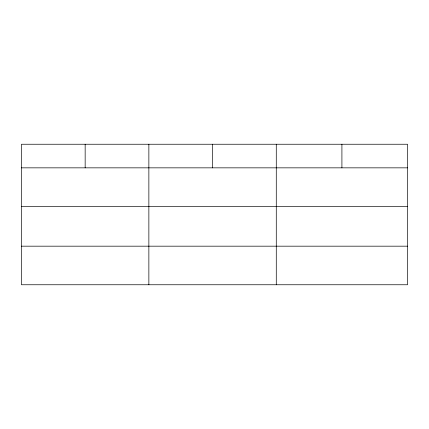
<?xml version="1.0" encoding="UTF-8"?>
<svg xmlns="http://www.w3.org/2000/svg" width="429" height="429" viewBox="0 0 429 429"><rect width="100%" height="100%" fill="white"/><g stroke="black" fill="none" stroke-linecap="round" stroke-linejoin="round"><path stroke-width="0.64" d="M407.55 206.429L407.55 144.241L21.45 144.241L21.45 284.759L407.55 284.759L407.55 206.429L21.45 206.429M21.45 167.846L407.55 167.846M21.45 246.176L407.55 246.176M341.913 144.241L341.913 167.846M276.276 144.241L276.276 284.759M212.569 144.241L212.569 167.846M148.863 144.241L148.863 284.759M85.157 144.241L85.157 167.846"/></g></svg>
